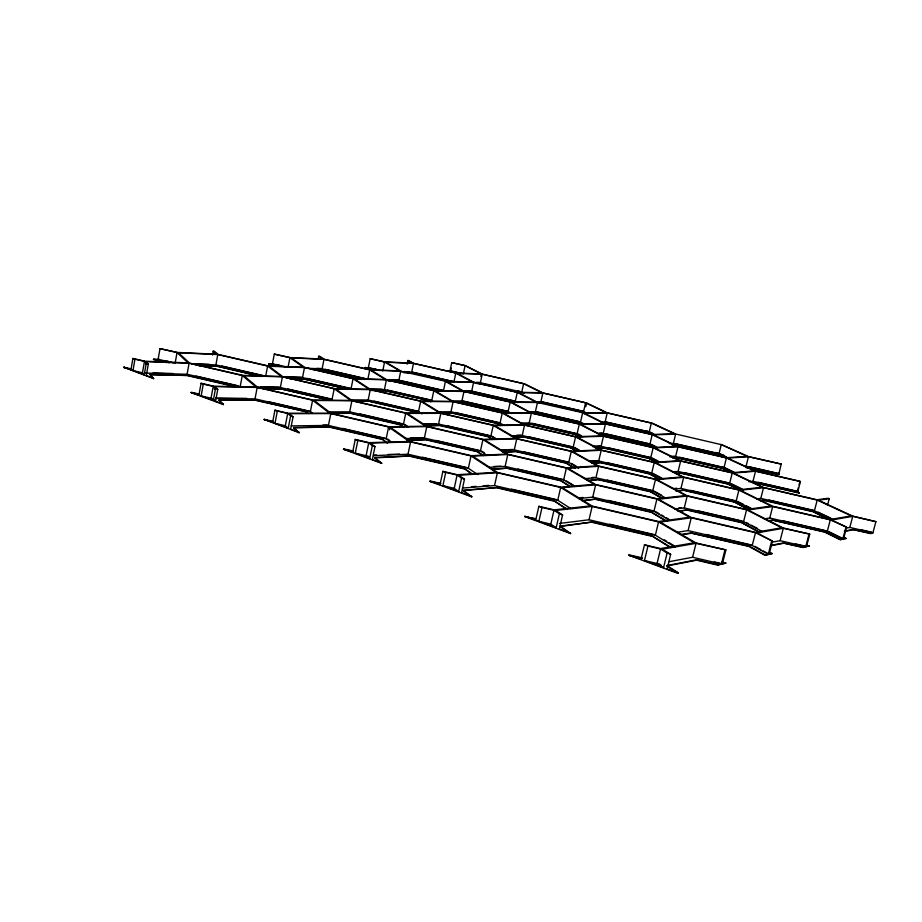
<?xml version="1.0" encoding="UTF-8"?>
<svg xmlns="http://www.w3.org/2000/svg" width="922" height="922" viewBox="0 0 922 922"><rect width="100%" height="100%" fill="white"/><g stroke="black" fill="none" stroke-linecap="round" stroke-linejoin="round"><path stroke-width="1.38" d="M153.559 378.642L150.125 374.424L153.559 378.642L123.813 367.198L130.763 368.8M133.609 370.46L130.924 369.837L132.906 358.451L145.008 361.24L188.065 362.876L177.036 352.561L160.013 348.643L158.123 359.303L173.82 362.922M134.958 359.2L144.466 361.389L146.252 363.314L144.235 374.781L132.975 370.598L134.958 359.2L132.906 358.451M144.235 374.781L142.461 372.799L144.466 361.389M145.595 364.155L146.045 361.62L189.079 363.233L242.279 375.508L256.086 387.044L213.697 386.203L201.077 383.275L198.922 395.089L191.154 392.611L223.412 404.597L218.975 399.894L256.616 400.229L305.989 411.661L308.109 413.356M146.045 361.62L148.338 364.063L146.31 375.554L153.628 378.274M166.605 362.496L153.478 359.465L159.425 359.35M175.122 363.222L177.036 352.561M145.48 373.064L187.097 374.263L189.079 363.233M150.055 374.793L188.365 375.496L235.755 386.445M203.289 384.082L213.201 386.376L215.518 388.542L213.316 400.436L201.134 395.918L203.289 384.082L201.077 383.275M212.475 355.028L213.178 351.19L214.377 351.247L218.203 354.44L267.991 365.896L303.499 367.233L289.9 357.701L274.307 354.117L272.451 363.844L288.033 367.417L289.9 357.701M192.018 364.006L215.886 364.893L217.788 354.567L267.622 366.034L281.36 376.487L242.705 375.346L189.563 363.095L178.488 352.78L217.788 354.567M213.316 400.436L211.034 398.212L213.201 386.376M198.968 365.7L217.177 366.011L261.502 376.579M214.33 389.234L214.814 386.606L257.192 387.436L312.593 400.24L329.592 413.16M223.481 404.216L215.564 401.277L217.765 389.361L214.814 386.606M242.279 375.508L240.216 386.537L187.097 374.263M215.46 398.454L255.025 398.857L257.192 387.436M223.412 404.597L218.906 400.275L256.616 400.229M267.622 366.034L265.651 376.372L215.886 364.893M277.695 366.092L268.579 363.994L273.534 363.879M387.574 443.079L381.915 438.918L330.399 426.978L293.576 427.497L299.177 432.752L264.234 419.349L273.419 421.481M275.217 423.06L272.578 422.449L274.94 410.186L288.125 413.24L351.57 413.229L399.56 424.316L404.205 427.485M257.445 387.067L280.357 387.517L282.409 376.844L334.179 388.773L350.763 400.413L312.961 400.044L257.607 387.263L243.765 375.727L282.409 376.844M277.349 411.062L287.699 413.459L290.614 415.891L288.217 428.257L274.987 423.336L277.349 411.062L274.94 410.186M281.867 389.107L327.99 399.756L281.867 389.107L263.277 388.761M288.217 428.257L285.324 425.745L287.699 413.459M472.318 473.989L464.25 468.48L410.394 455.975L374.689 457.496L381.639 463.397L343.48 449.221L352.665 452.183L355.247 439.437L369.042 442.641L409.287 441.477L388.6 426.967L330.791 413.586L289.335 413.678L293.058 416.79L290.661 429.156L299.258 432.36M282.651 377.017L302.531 377.594L304.49 367.567L353.068 378.735L369.203 389.291M304.03 379.046L347.306 389.015L304.03 379.046L289.704 378.654M305.989 411.661L256.547 400.597M318.194 358.923L318.712 356.249L319.715 356.295L324.267 359.257L369.987 369.745L399.768 370.875L384.566 362L370.171 358.716L368.362 367.648L378.827 370.045M312.604 413.436L310.357 411.661L312.593 400.24M304.998 368.189L322.124 368.823L323.979 359.384L369.745 369.883L385.408 379.53L353.345 378.585L304.813 367.429L291.191 357.897L323.979 359.384M316.661 369.918L323.645 369.86L364.351 379.53M334.179 388.773L332.058 399.457L280.357 387.517M291.248 425.895L328.439 425.434L330.791 413.586M299.177 432.752L293.507 427.889L330.399 426.978M353.068 378.735L351.063 388.761L302.531 377.594M328.658 411.857L349.668 411.834L351.881 400.793L405.749 413.217L425.572 426.195L388.888 426.736L331.148 413.379L314.102 400.448L351.881 400.793M331.92 413.621L351.57 413.229M375.565 370.206L365.147 367.521L376.118 369.249M369.745 369.883L367.832 379.334L322.124 368.823M357.863 440.393L368.708 442.906L372.315 445.66L369.687 458.511L355.27 453.163L357.863 440.393L355.247 439.437M351.501 399.825L368.166 399.998L370.264 389.649L420.686 401.254L439.69 412.964M355.938 401.462L370.01 401.254L414.935 411.615L417.32 413.137M382.745 370.944L384.566 362M369.687 458.511L366.103 455.675L368.708 442.906M304.49 367.567L268.994 366.241L282.777 376.683L334.49 388.6L384.428 389.591L386.41 379.852L433.813 390.744L452.045 401.381L420.905 401.082L370.529 389.487L354.371 378.93L386.41 379.852M379.034 390.916L386.214 390.732L428.43 400.448L430.724 401.831M567.007 509.071L553.857 500.658L497.442 487.519L463.19 490.227L471.718 496.877L429.998 481.365L440.025 484.638L442.871 471.349L457.347 474.715L495.955 472.271L471.015 455.941L410.578 441.938L370.367 443.113L374.989 446.628L372.35 459.502L381.72 462.982M386.364 442.629L381.915 438.918M390.732 442.134L386.157 438.814L388.6 426.967M386.064 380.002L398.834 380.371L400.724 371.186L445.603 381.293L472.617 382.077L455.791 373.122L453.947 381.823L411.685 372.142L400.563 371.727M389.58 429.802L390.121 427.163L426.794 426.621L482.921 439.587L506.466 454.085L471.211 455.664L410.855 441.684L390.121 427.163M400.505 381.708L440.324 390.847L400.505 381.708L393.544 381.524M407.063 364.213L407.824 360.514L408.677 360.56L413.678 363.326L455.952 372.995L481.284 373.952L480.765 376.383M402.972 427.059L399.56 424.316M411.685 372.142L413.482 363.441L456.528 373.18M450.985 382.019L413.367 373.11L449.59 381.696M408.089 427.416L403.456 424.27L405.749 413.217M417.251 413.471L414.935 411.615M373.502 455.641L408.008 454.235L410.578 441.938M422.057 413.863L418.519 411.604L420.686 401.254M381.639 463.397L374.609 457.9L410.394 455.975M428.43 400.448L386.157 391.043M433.813 390.744L431.761 400.482L384.428 389.591M406.026 438.538L424.374 438.054L426.794 426.621M408.181 440.486L426.667 439.61L476.674 451.181L483.577 455.606M447.17 371.036L450.766 370.909L451.354 368.155M423.117 424.235L438.561 424.039L440.831 413.344L493.235 425.422L515.513 438.411L483.093 439.345L427.024 426.402L407.155 413.413L440.831 413.344M451.734 362.623L449.982 370.886L463.328 373.929L465.091 365.665L451.734 362.623L465.23 365.561L482.333 374.125L524.641 383.863L542.931 392.899L586.623 402.972L607.229 412.814L652.396 423.233L675.572 433.985L721.258 444.635L747.281 456.378L726.34 457.704L677.935 446.594L653.306 434.827L675.607 434.17L673.383 443.39L669.199 443.563M426.437 425.976L440.751 425.422L487.438 436.21L492.336 439.172M438.238 411.777L450.973 411.777L453.117 401.727L502.26 413.033L523.385 424.777L493.385 425.215L441.039 413.148L421.999 401.439L453.117 401.727M441.949 413.379L453.071 413.033L496.843 423.106L500.554 425.249M445.729 472.398L457.105 475.037L461.542 478.161L458.649 491.553L442.883 485.698L445.729 472.398L442.871 471.349M450.904 400.84L461.934 400.943L463.95 391.493L510.212 402.096L530.3 412.791L502.386 412.849L453.301 401.566L435.034 390.916L463.95 391.493M456.736 402.338L463.939 402.096L505.129 411.569L508.667 413.517M400.724 371.186L370.955 370.068L386.652 379.714L433.997 390.582L471.661 391.331L473.585 382.388L517.277 392.392L536.42 402.188L510.327 401.934L464.112 391.343L446.582 381.604L473.585 382.388M473.585 392.38L512.436 401.6L473.585 392.38L463.708 392.196M458.649 491.553L454.235 488.349L457.105 475.037M473.332 382.515L480.374 382.722L482.206 374.24L523.604 383.702L541.882 392.737L517.392 392.242L473.724 382.25L456.886 373.295L482.206 374.24M482.218 383.702L519.028 392.403L482.218 383.702L476.593 383.54M471.084 473.597L464.25 468.48M538.483 520.815L535.717 520.169L538.863 506.316L554.087 509.866L590.587 505.901L560.668 487.473L497.373 472.779L458.787 475.245L464.469 479.221L461.553 492.636L471.81 496.439M477.792 474.646L468.341 468.249L471.015 455.941M482.344 455.238L476.674 451.181M486.274 454.765L480.431 451.031L482.921 439.587M492.256 439.517L487.438 436.21M495.817 439.079L490.896 436.118L493.235 425.422M500.485 425.584L496.843 423.106M503.758 425.203L500.047 423.071L502.26 413.033M507.423 413.171L505.129 411.569M511.883 413.621L508.126 411.558L510.212 402.096M463.075 487.992L494.549 485.571L497.373 472.779M517.853 402.672L515.306 401.335L517.277 392.392M471.718 496.877L463.098 490.654L497.442 487.519M489.64 467.293L505.152 466.405L507.78 454.534L566.373 468.099L594.194 484.327L560.772 487.15L497.546 472.467L472.548 456.136L507.78 454.534M523.604 383.702L521.725 392.184L524.157 393.417M492.152 469.448L507.872 468.134L560.092 480.235L569.877 486.171M501.591 450.409L514.28 449.89L516.735 438.826L571.283 451.411L597.283 465.864L566.454 467.823L507.93 454.281L484.35 439.782L516.735 438.826M503.827 452.345L516.85 451.434L565.451 462.671L575.074 468.226M510.8 435.818L522.232 435.518L524.537 425.157L575.558 436.89L599.945 449.89L571.352 451.169L516.873 438.595L494.561 425.607L524.537 425.157M514.776 437.512L524.653 436.913L570.107 447.389L577.264 451.342M520.838 423.002L529.216 422.887L531.383 413.148L579.304 424.143L602.285 435.91L575.616 436.682L524.653 424.95L503.493 413.206L531.383 413.148M523.189 424.593L531.51 424.155L574.199 433.974L580.526 437.328M528.525 411.719L535.394 411.719L537.445 402.511L582.669 412.699L606.169 412.653L585.585 402.81L542.851 393.037L518.371 392.553L537.538 402.361M533.435 413.171L537.584 412.872L577.817 422.103L582.923 424.708M535.463 401.692L540.903 401.75L542.851 393.037M583.73 413.033L607.206 412.975L651.347 423.083L674.512 433.836L652.177 434.469L605.466 423.763L581.044 411.523L542.989 402.81L580.975 411.811L584.606 413.598M671.078 547.518L651.739 535.786L592.5 521.979L560.15 526.093L570.534 533.596L524.71 516.562L535.498 518.625M542.009 507.469L553.972 510.258L559.377 513.785L556.173 527.764L538.863 521.345L542.009 507.469L538.863 506.316M566.903 509.497L553.857 500.658M569.784 486.562L560.092 480.235M556.173 527.764L550.803 524.134L553.972 510.258M572.585 467.2L565.451 462.671M570.833 508.598L557.752 500.266L560.668 487.473M575.996 451.019L570.107 447.389M574.487 486.493L563.653 479.97L566.373 468.099M579.189 436.97L574.199 433.974M581.575 424.351L577.817 422.103M578.601 468.134L568.747 462.475L571.283 451.411M580.468 451.261L573.184 447.262L575.558 436.89M582.151 436.579L577.068 433.905L579.304 424.143M585.608 424.662L580.514 422.069L582.623 412.86L604.348 423.601L579.362 423.959L531.487 412.964L511.376 402.269L537.445 402.511M587.429 413.413L583.58 411.523L585.585 402.81M585.77 406.706L586.623 402.972M678.292 573.254L666.721 566.027L696.629 560.207L717.823 565.163L725.856 563.077L717.927 564.713L696.744 559.758L666.837 565.555L678.385 572.862L677.774 573.357L628.862 555.275L640.997 559.274L644.49 544.787L660.532 548.544L694.324 542.758L658.585 521.91L592.143 506.455L555.666 510.442L562.581 514.96L559.366 528.951L570.649 533.147M600.983 421.988L605.132 421.93L607.206 412.975M597.687 433.559L603.242 433.409L605.443 423.947L652.2 434.665L676.794 446.432L653.133 447.493L603.484 436.083L580.48 424.316L605.443 423.947M592.685 446.686L601.109 446.34L603.449 436.29L653.156 447.712L679.387 460.677L654.217 462.268L601.225 450.063L576.803 437.063L603.449 436.29M590.115 461.496L598.701 461L601.19 450.293L654.24 462.51L682.338 476.905L655.461 479.163L598.655 466.048L572.62 451.596L601.19 450.293M604.636 423.417L607.483 423.094L646.795 432.107L651.9 434.55M602.884 435.057L605.731 434.677L647.371 444.243L653.756 447.401M584.721 478.633L595.946 477.769L598.609 466.313L655.473 479.452L685.738 495.563L656.89 498.698L595.67 484.511L567.814 468.284L598.609 466.313M598.113 448.288L603.749 447.735L648.028 457.923L656.545 462.279M578.82 498.525L592.754 497.142L595.624 484.822L656.913 499.033L689.679 517.254L658.562 521.518L592.201 506.086L562.236 487.657L595.624 484.822M592.973 463.397L601.513 462.544L648.765 473.447L658.677 478.702M559.527 523.442L589.031 519.766L592.143 506.455M589.285 480.616L598.943 479.486L649.618 491.219L662.941 498.572M584.594 500.623L595.969 499.079L650.598 511.768L667.424 521.472M560.046 526.543L592.5 521.979M650.552 434.227L646.795 432.107M654.343 434.481L649.215 432.038L651.347 423.083M653.686 447.7L647.371 444.243M657.674 447.942L649.941 444.139L652.2 434.665M655.254 461.98L648.028 457.923M659.461 462.199L650.748 457.773L653.156 447.712M657.351 478.391L648.765 473.447M663.114 479.267L651.67 473.228L654.24 462.51M661.639 498.272L649.618 491.219M666.525 498.491L652.73 490.919L655.473 479.452M666.122 521.184L650.598 511.768M669.637 520.354L653.94 511.353L656.913 499.033M647.959 546.055L660.567 549.005L667.125 553.039L663.563 567.652L644.466 560.553L647.959 546.055L644.49 544.787M669.764 547.219L651.739 535.786M673.141 445.072L676.033 444.646L716.694 453.981L724.358 457.543M674.973 547.046L655.369 535.233L658.585 521.91M670.04 456.886L675.607 456.563L677.97 446.801L726.421 457.923L754.254 470.842L732.16 472.709L680.597 460.839L654.332 447.873L677.97 446.801M675.561 458.43L678.431 457.946L721.592 467.88L762.171 487.265L738.81 489.801L683.628 477.066L655.496 462.683L680.632 461.081L732.264 472.951L729.671 483.335L743.328 490.055M672.518 471.891L678.119 471.453L680.632 461.081M663.563 567.652L657.052 563.503L660.567 549.005M676.875 473.654L681.139 472.986L727.124 483.589L739.698 489.789M673.901 489.121L680.978 488.418L683.675 477.342L738.914 490.089L771.241 506.063L746.44 509.463L687.121 495.736L656.821 479.624L683.675 477.342M678.523 491.057L684.216 490.124L733.439 501.51L748.307 509.094M722.41 563.791L725.891 549.904L696.018 543.358L662.284 549.178L670.663 554.329L667.09 568.966L678.385 572.862M674.65 509.128L684.274 507.93L687.178 496.048L746.578 509.797L781.729 527.787L755.325 532.317L691.166 517.415L658.366 499.205L687.178 496.048M680.574 511.134L687.766 509.843L740.7 522.129L760.535 532.628M676.76 532.34L688.089 530.599L691.235 517.784L755.475 532.697L772.486 541.133L769.155 554.157L763.197 550.895M691.788 533.193L749.148 546.101L765.225 554.963L772.175 553.534L765.122 555.39L749.044 546.515L691.788 533.193L682.142 534.714M721.73 456.655L716.694 453.981M668.634 561.798L692.583 557.257L696.018 543.358M728.057 458.05L718.976 453.855L721.258 444.635M729.267 471.903L721.592 467.88M734.085 472.502L724.001 467.696L726.421 457.923M739.605 490.135L727.124 483.589M746.981 508.829L733.439 501.51M752.225 509.347L736.136 501.176L738.914 490.089M724.899 550.088L721.419 563.987L692.583 557.257M721.177 444.439L748.353 456.528L781.211 464.066L748.457 456.747L746.071 466.232L778.894 473.77L779.205 474.542L748.987 467.915L779.205 474.542M759.198 532.363L740.7 522.129M748.825 481.722L752.974 481.307L755.51 471.234L800.411 481.561L797.818 491.633L799.086 493.063L756.086 483.151L799.178 492.728M762.321 531.568L743.581 521.679L746.578 509.797M756.674 498.929L760.8 498.422L763.52 487.692L817.215 500.07L851.294 515.882L830.088 519.512L772.532 506.213L740.182 490.25L763.52 487.692M771.622 541.295L768.28 554.329L752.214 545.524L755.475 532.697M761.399 500.807L764.246 500.116L812.086 511.157L829.639 519.547M778.894 473.77L781.211 464.066M764.246 518.856L769.766 518.014L772.694 506.535L830.307 519.847L846.615 527.188L843.538 538.828L828.555 531.475M773.397 520.273L824.833 531.798L840.403 539.474L845.947 538.333L840.311 539.843L824.741 532.167L773.397 520.273L769.282 520.93M771.772 542.24L780.116 540.661L783.297 528.318L809.747 534.126L806.531 546.458L795.34 543.853M784.092 543.196L803.016 547.172L809.239 545.893L802.912 547.576L784.092 543.196L770.331 545.87M798.394 487.542L797.426 491.322L758.426 482.344M799.051 485.03L800.019 481.261L755.395 471.004L727.539 458.084L748.457 456.747M828.29 519.305L812.086 511.157M833.281 519.789L814.426 510.8L817.215 500.07M808.974 534.264L805.759 546.608L780.116 540.661M827.507 505.314L829.235 498.721L828.325 498.226L817.03 499.782L763.381 487.415L733.439 473.113L755.51 471.234M845.923 527.315L842.846 538.967L827.299 531.326L830.307 519.847M845.82 528.202L849.796 527.442L852.746 516.343L875.9 521.668L872.823 533.123L870.575 533.596L853.634 529.677L845.589 531.233M853.634 529.677L870.679 533.239L872.927 532.766L849.796 527.442M771.818 545.202L784.184 542.804M844.345 531.141L853.726 529.32M783.297 528.318L756.927 532.858L772.486 541.133M852.746 516.343L831.575 519.996L846.615 527.188M680.862 534.518L691.892 532.778M768.003 520.769L773.489 519.904M691.235 517.784L660.164 522.082L695.937 542.931L725.891 549.904M772.694 506.535L747.926 509.958L783.112 527.949L809.747 534.126M829.235 498.721L818.402 500.22L852.504 516.032L875.9 521.668M677.831 511.111L687.766 509.843M760.097 500.634L764.246 500.116M678.707 507.953L681.462 507.607M581.863 500.508L595.969 499.079M675.814 490.977L684.216 490.124M753.378 483.116L756.167 482.828M580.168 497.742L582.958 497.465M673.97 488.533L676.817 488.257M586.646 480.466L598.943 479.486M675.561 473.424L681.139 472.986M746.198 467.834L749.056 467.615M471.661 486.689L475.959 486.367M483.116 485.825L488.844 485.387M591.809 477.538L594.621 477.319M492.233 469.068L507.872 468.134M591.647 463.132L601.513 462.544M672.841 458.28L678.431 457.946M493.962 466.509L501.015 466.106M590.299 461L597.468 460.585M671.654 456.344L674.443 456.194M502.467 452.045L516.85 451.434M595.405 448.092L603.749 447.735M671.792 444.83L676.033 444.646M373.629 455.099L376.51 454.984M388.012 454.523L399.526 454.062M501.764 449.924L513.058 449.475M594.333 446.19L599.945 445.96M406.844 440.151L426.667 439.61M513.45 437.212L524.653 436.913M600.187 434.827L605.731 434.677M410.451 437.962L423.163 437.627M516.793 435.242L521.08 435.138M599.369 433.133L602.147 433.063M425.088 425.653L440.751 425.422M521.887 424.293L531.51 424.155M601.928 423.163L607.483 423.094M322.954 425.054L327.241 424.996M423.371 423.82L436.025 423.671M453.071 413.033L406.003 413.021L352.192 400.609L335.573 388.969L370.264 389.649M530.772 412.883L537.584 412.872M215.76 398.062L246.854 398.385M351.812 401.093L370.01 401.254M452.518 401.992L463.939 402.096M537.561 402.764L542.989 402.81M259.047 388.335L281.936 388.761M370.563 390.432L386.214 390.732M260.695 386.779L279.308 387.148M370.863 389.003L382.019 389.234M463.582 390.882L470.693 391.02M150.125 374.424L188.365 375.496M286.903 378.239L304.099 378.723M388.047 381.063L400.563 381.42M153.052 372.926L173.152 373.514M285.912 376.798L301.552 377.259M387.943 379.772L397.878 380.06M476.639 382.353L479.452 382.434M195.257 363.821L209.294 364.34M316.891 368.351L321.179 368.512M403.824 371.589L409.38 371.797M196.236 365.262L217.177 366.011M312.558 369.468L323.645 369.86M403.767 372.765L413.367 373.11M153.478 359.465L158.699 359.672M268.579 363.994L273.546 364.19M365.089 367.797L368.754 367.947M413.482 363.441L385.707 362.185L400.932 371.059M160.013 348.643L177.508 352.435L216.808 354.232L213.178 351.19M274.307 354.117L290.234 357.575L323.034 359.073L318.712 356.249M370.171 358.716L384.785 361.885L412.572 363.153L407.824 360.514M452.034 371.209L459.663 372.949M447.216 370.771L460.608 373.836M480.374 382.722L521.817 392.057L517.899 390.824M411.869 372.027L452.737 381.385M540.984 401.6L583.626 411.373L581.321 410.647M540.903 401.75L583.58 411.523M471.81 391.182L515.41 401.185M605.155 421.769L649.203 431.865L646.748 431.093M471.661 391.331L515.306 401.335M605.132 421.93L649.215 432.038M365.147 367.521L376.937 370.218M607.414 423.382L646.725 432.395M399.042 380.233L443.655 390.479M535.486 411.546L579.2 421.585M674.731 443.505L718.906 453.647L714.988 452.425M398.834 380.371L443.482 390.617L445.43 381.431L462.936 391.159M535.394 411.719L580.514 422.069M673.383 443.39L718.976 453.855M537.514 413.16L577.748 422.403M675.964 444.946L716.625 454.281M325.178 369.33L365.308 378.55M463.489 401.116L508.253 411.396M606.019 433.859L649.929 443.943M748.71 466.636L777.43 473.24M461.934 400.943L508.126 411.558M603.242 433.409L649.941 444.139M323.587 370.171L361.631 378.907M463.87 402.407L505.06 411.869M605.662 434.988L647.302 444.554M276.231 364.501L280.276 365.435M387.447 390.075L431.945 400.309M532.052 423.336L577.126 433.709M679.721 457.3L723.92 467.466M529.216 422.887L577.068 433.905M675.607 456.563L724.001 467.696M268.636 363.683L280.357 366.38M531.441 424.466L574.129 434.285M678.35 458.257L721.511 468.192M307.014 378.4L351.34 388.611M455.364 412.56L498.79 422.553M608.036 447.712L650.736 457.543M450.973 411.777L500.047 423.071M601.109 446.34L650.748 457.773M752.974 481.307L797.818 491.633M453.002 413.356L496.774 423.428M603.679 448.057L647.947 458.246M221.833 366.034L263.266 375.588M374.021 401.116L418.738 411.419M529.228 436.89L573.242 447.043M685.034 472.813L729.579 483.082M368.166 399.998L418.519 411.604M522.232 435.518L573.184 447.262M678.119 471.453L729.671 483.335M217.119 366.345L260.119 376.257M369.953 401.589L414.865 411.938M524.583 437.247L570.027 447.723M681.058 473.32L727.043 483.923M166.167 360.905L170.213 361.839M287.71 388.969L332.369 399.272M447.02 425.733L491.046 435.899M607.091 462.683L651.658 472.974M768.913 500.035L814.23 510.5M438.561 424.039L490.896 436.118M598.701 461L651.67 473.228M760.8 498.422L814.426 510.8M153.536 359.119L169.291 362.761M440.681 425.768L487.358 436.555M601.432 462.89L648.685 473.793M764.154 500.462L811.994 511.503M195.948 376.038L237.841 385.73M359.615 413.874L403.709 424.062M524.18 451.907L568.828 462.222M690.578 490.366L736.033 500.877M860.675 529.689L871.786 532.259M349.668 411.834L403.456 424.27M514.28 449.89L568.747 462.475M680.978 488.418L736.136 501.176M188.295 375.853L234.292 386.479M351.501 413.586L399.491 424.673M516.769 451.792L565.359 463.028M684.136 490.481L733.347 501.868M123.744 367.555L130.694 369.169M267.887 401.543L310.714 411.454M435.818 440.416L480.604 450.777M607.056 480.051L652.707 490.619M782.225 520.607L827.08 530.98M132.975 370.598L142.461 372.799M255.025 398.857L310.357 411.661M424.374 438.054L480.431 451.031M595.946 477.769L652.73 490.919M769.766 518.014L827.299 531.326M426.586 439.967L476.593 451.55M598.851 479.855L649.526 491.587M191.223 392.23L199.302 394.109M191.154 392.611L199.233 394.478M342.523 428.384L385.073 438.25M517.83 469.033L563.745 479.671M697.989 510.8L742.072 521.022M201.134 395.918L211.034 398.212M328.439 425.434L386.157 438.814M505.152 466.405L563.653 479.97M684.274 507.93L743.581 521.679M330.318 427.359L381.835 439.298M507.78 468.514L560 480.627M687.674 510.235L740.608 522.509M806.45 545.248L809.239 545.893M264.153 419.74L273.338 421.873M806.358 545.64L809.136 546.285M422.299 457.22L467.143 467.638M608.082 500.369L653.928 511.007M274.987 423.336L285.324 425.745M408.008 454.235L468.341 468.249M592.754 497.142L653.94 511.353M410.313 456.367L464.169 468.883M595.877 499.482L650.494 512.159M343.56 448.807L353.172 451.042M343.48 449.221L353.091 451.457M511.56 489.156L557.845 499.931M706.125 534.426L752.075 545.121M355.27 453.163L366.103 455.675M494.549 485.571L557.752 500.266M688.089 530.599L752.214 545.524M497.35 487.934L553.765 501.061M430.078 480.938L440.889 483.462M429.998 481.365L439.448 483.566M609.799 524.215L655.346 534.829M442.883 485.698L454.235 488.349M589.031 519.766L655.369 535.233M592.408 522.405L651.635 536.224M721.788 562.132L725.856 563.077M524.71 516.562L534.068 518.752M714.25 561.878L721.05 563.469M538.863 521.345L550.803 524.134M628.977 554.802L642.277 557.925M628.862 555.275L642.161 558.386M644.466 560.553L657.052 563.503M723.977 455.238L720.036 453.993L726.513 457.001M146.252 363.314L148.338 364.063M215.518 388.542L217.765 389.361M290.614 415.891L293.058 416.79M372.315 445.66L374.989 446.628M461.542 478.161L464.469 479.221M559.377 513.785L562.581 514.96M667.125 553.039L670.663 554.329M123.813 367.198L130.924 369.837M264.234 419.349L272.578 422.449M524.814 516.124L535.717 520.169M650.264 432.199L652.834 433.421M725.107 467.846L733.935 472.052M818.125 512.136L830.699 518.129M843.503 537.134L845.947 538.333M843.411 537.503L845.843 538.702M651.047 444.3L656.21 446.836M730.858 483.497L742.037 488.983M651.923 457.934L658.158 461.092M737.404 501.326L743.593 504.472M746.071 505.729L751.027 508.241M465.091 365.665L481.284 373.952M578.244 434.066L580.791 435.403M652.926 473.389L661.835 478.08M746.175 522.497L748.676 523.811M751.176 525.125L757.435 528.421M512.494 401.312L514.914 402.58M769.651 552.151L772.175 553.534M574.429 447.435L579.293 450.097M654.067 491.08L661.604 495.218M754.864 546.331L760.823 549.593M571.317 463.363L576.25 466.186M655.392 511.526L659.023 513.6M661.431 514.983L663.852 516.366M666.272 517.749L668.692 519.132M492.221 436.302L495.921 438.526M566.304 480.869L573.53 485.214M664.301 539.831L666.756 541.306M669.199 542.781L674.109 545.732M481.849 451.215L484.2 452.702M658.769 563.676L661.143 565.186M561.21 527.326L570.534 533.596M404.862 424.466L407.19 426.033M387.678 439.01L389.971 440.67M367.751 455.883L369.595 457.324M797.023 491.38L799.086 493.063M212.636 398.431L215.564 401.277M778.491 472.79L778.802 473.551"/></g></svg>
